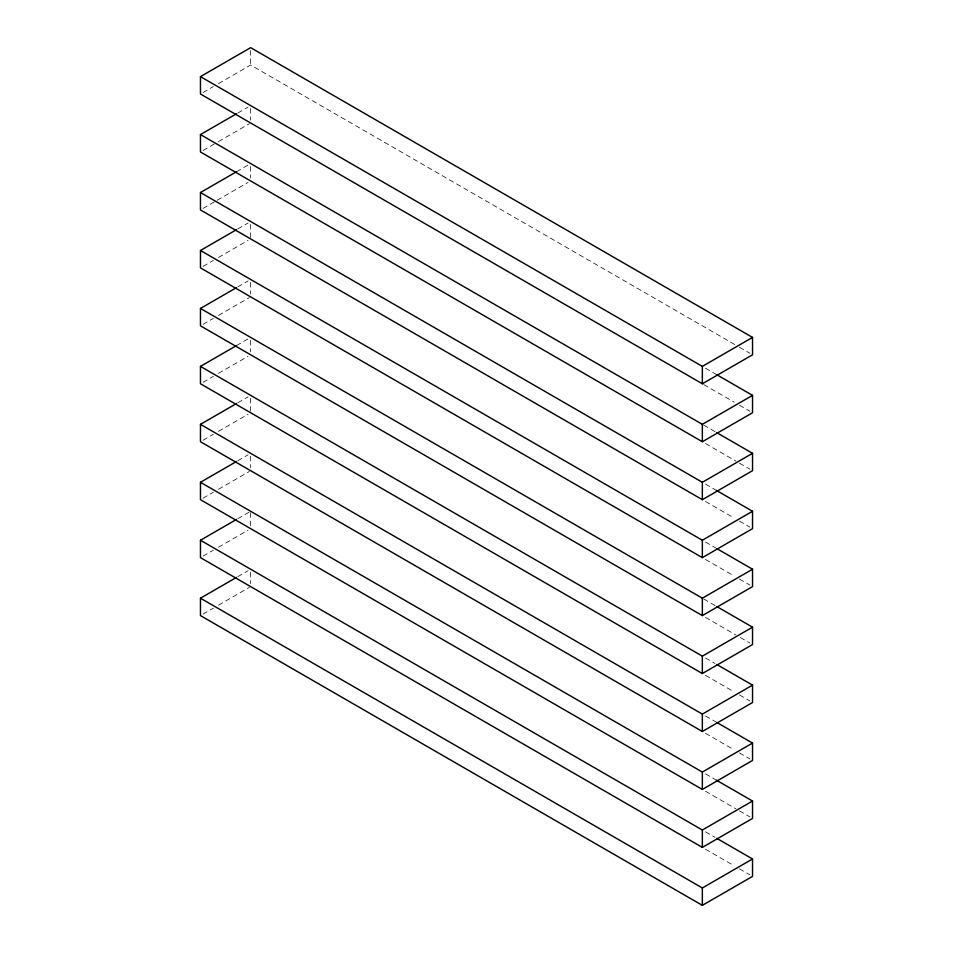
<?xml version="1.0" encoding="UTF-8"?>
<svg xmlns="http://www.w3.org/2000/svg" width="953" height="953" viewBox="0 0 953 953"><rect width="100%" height="100%" fill="white"/><g stroke="black" fill="none" stroke-linecap="round" stroke-linejoin="round"><path stroke-width="0.71" stroke-dasharray="4.76 3.57" d="M203.037 92.524L213.329 86.58M218.475 83.614L250.651 65.03L735.978 345.236M237.785 113.038L248.078 107.093M203.037 150.479L217.189 142.307M218.475 141.568L249.364 123.735M236.499 171.731L249.364 164.297M203.037 208.433L215.902 201M217.189 200.261L248.078 182.428M237.785 228.934L248.078 222.99M203.037 266.387L213.329 260.443M218.475 257.465L248.078 240.382M237.785 286.889L248.078 280.944M203.037 324.342L213.329 318.397M218.475 315.419L249.364 297.586M236.499 345.594L249.364 338.16M203.037 382.296L213.329 376.352M218.475 373.373L248.078 356.291M237.785 402.797L248.078 396.853M203.037 440.238L213.329 434.306M218.475 431.328L248.078 414.245M237.785 460.752L248.078 454.807M203.037 498.193L213.329 492.248M218.475 489.282L249.364 471.449M237.785 518.706L249.364 512.011M203.037 556.147L213.329 550.203M218.475 547.236L248.078 530.142M237.785 576.66L248.078 570.716M203.037 614.101L213.329 608.157M218.475 605.191L249.364 587.358M739.468 347.249L749.928 353.289M705.482 368.203L715.941 374.231M703.743 384.583L734.239 402.19M739.468 405.204L749.928 411.243M703.743 425.145L715.941 432.185M705.482 443.538L735.978 461.145M739.468 463.158L749.928 469.198M705.482 484.1L715.072 489.639M705.482 501.492L734.239 518.087M739.468 521.112L749.928 527.152M705.482 542.054L715.941 548.094M705.482 559.447L734.239 576.041M739.468 579.067L749.928 585.094M703.743 599.008L715.941 606.048M705.482 617.401L735.978 635.008M740.338 637.521L749.928 643.049M705.482 657.963L715.072 663.502M705.482 675.355L734.239 691.949M739.468 694.963L749.928 701.003M705.482 715.917L715.941 721.957M705.482 733.298L734.239 749.904M739.468 752.918L749.928 758.957M705.482 773.872L715.072 779.399M705.482 791.252L735.978 808.859M739.468 810.872L749.928 816.912M705.482 831.826L715.072 837.353M705.482 849.206L734.239 865.812M739.468 868.826L749.928 874.866M250.651 50.545L250.651 65.03M250.651 108.499L250.651 120.09M250.651 166.453L250.651 178.044M250.651 224.408L250.651 237.452M250.651 282.362L250.651 293.953M250.651 340.316L250.651 351.907M250.651 398.271L250.651 411.303M250.651 456.213L250.651 467.804M250.651 512.726L250.651 527.212M250.651 572.122L250.651 583.712"/><path stroke-width="1.43" d="M200.464 76.621L250.651 47.65L752.536 337.41L752.536 354.802L702.349 383.773L200.464 94.013L200.464 76.621L702.349 366.393L752.536 337.41M716.811 374.743L752.536 395.364L752.536 412.744L702.349 441.727L200.464 151.968L200.464 134.576L236.499 113.776M716.811 432.686L752.536 453.318L752.536 470.699L702.349 499.682L200.464 209.922L200.464 192.53L236.499 171.731M715.941 490.14L752.536 511.273L752.536 528.653L702.349 557.636L200.464 267.876L200.464 250.484L236.499 229.685M716.811 548.594L752.536 569.227L752.536 586.607L702.349 615.59L200.464 325.819L200.464 308.438L236.499 287.639M716.811 606.549L752.536 627.181L752.536 644.562L702.349 673.533L200.464 383.773L200.464 366.393L236.499 345.594M716.811 664.503L752.536 685.124L752.536 702.516L702.349 731.487L200.464 441.727L200.464 424.347L236.499 403.536M716.811 722.457L752.536 743.078L752.536 760.47L702.349 789.441L200.464 499.682L200.464 482.301L236.499 461.49M715.941 779.911L752.536 801.032L752.536 818.424L702.349 847.396L200.464 557.636L200.464 540.256L236.499 519.445M716.811 838.366L752.536 858.987L752.536 876.379L702.349 905.35L200.464 615.59L200.464 598.198L236.499 577.399M200.464 134.576L702.349 424.335L752.536 395.364M200.464 192.53L702.349 482.289L752.536 453.318M200.464 250.484L702.349 540.244L752.536 511.273M200.464 308.438L702.349 598.198L752.536 569.227M200.464 366.393L702.349 656.152L752.536 627.181M200.464 424.347L702.349 714.107L752.536 685.124M200.464 482.301L702.349 772.061L752.536 743.078M200.464 540.256L702.349 830.015L752.536 801.032M200.464 598.198L702.349 887.97L752.536 858.987M702.349 366.393L702.349 383.773M702.349 424.335L702.349 441.727M702.349 482.289L702.349 499.682M702.349 540.244L702.349 557.636M702.349 598.198L702.349 615.59M702.349 656.152L702.349 673.533M702.349 714.107L702.349 731.487M702.349 772.061L702.349 789.441M702.349 830.015L702.349 847.396M702.349 887.97L702.349 905.35"/></g></svg>
